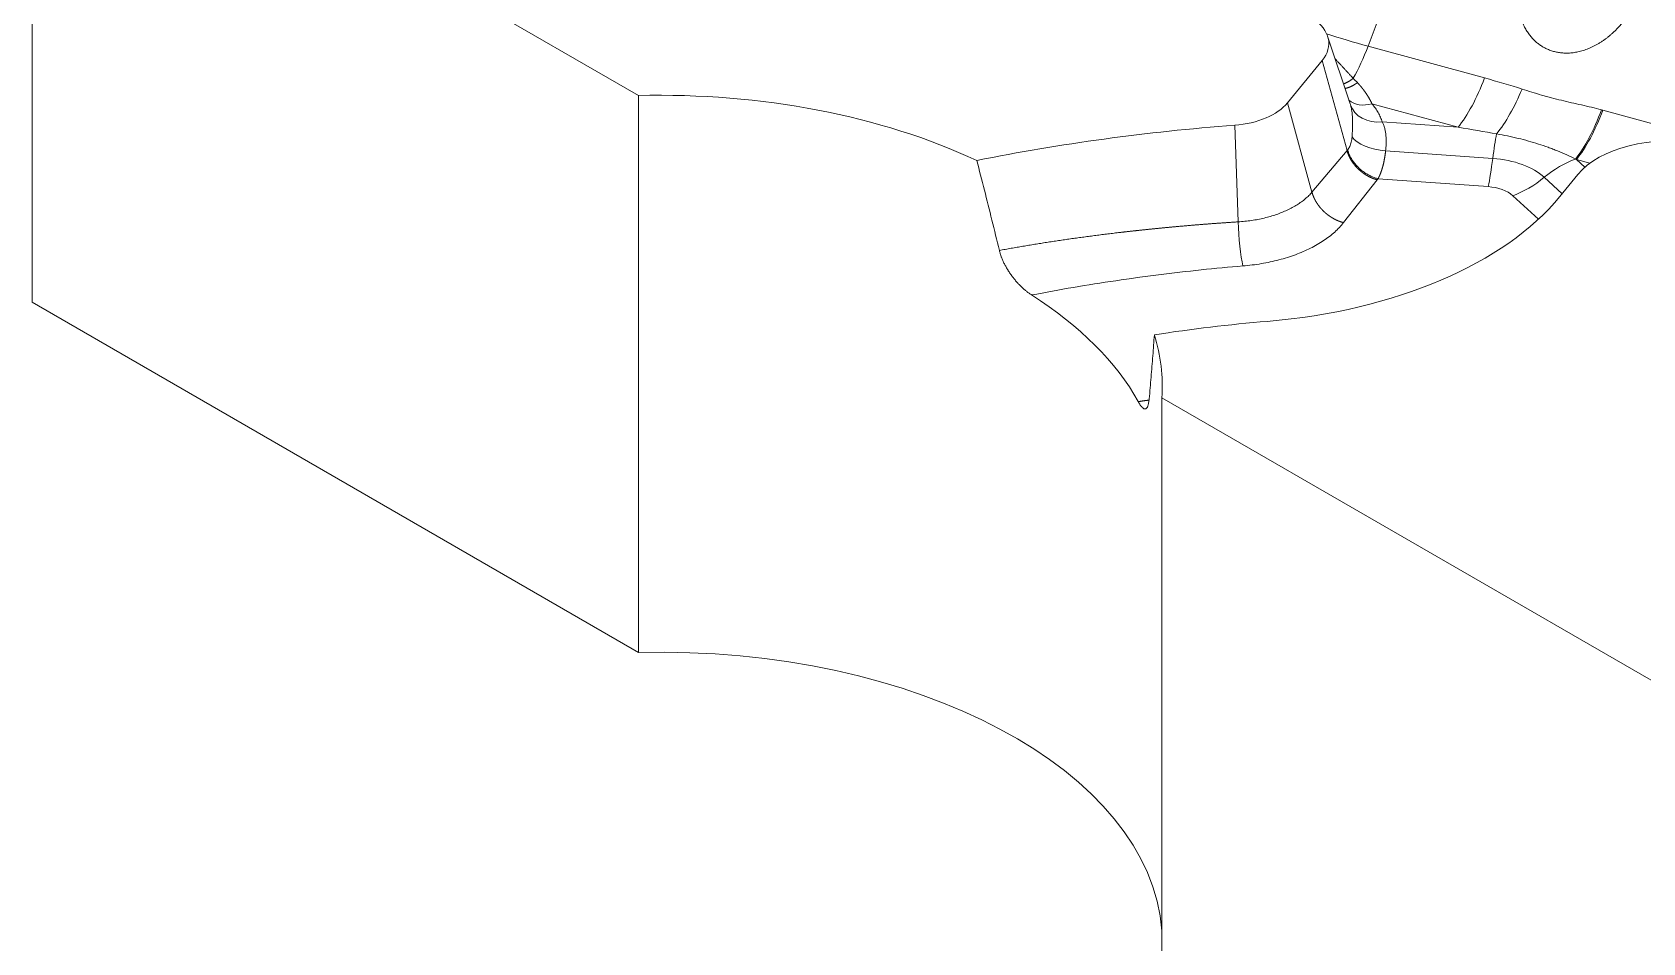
# Model space of a CAD drawing. Header units: millimetres. Extents: x 588 to 2025, y -315 to 707.
# Drawn here: x 1627 to 1816, y 420.4 to 527.2 of the extents above; entities that cross this region are included whole.
import ezdxf

# ---------------------------------------------------------------- set-up
doc = ezdxf.new("R2010")
doc.units = ezdxf.units.MM
doc.layers.add('core', color=7, linetype='Continuous', lineweight=20)

msp = doc.modelspace()

# ---------------------------------------------------------------- linework, layer by layer
at = {"layer": 'core', "lineweight": 13}
for p, q in [((1627.027, 560.802), (1627.027, 495.483)), ((1783.745, 525.518), (1788.83, 539.131)), ((1783.745, 525.518), (1797.407, 521.795)), ((1778.373, 523.852), (1781.279, 513.269)), ((1774.295, 518.864), (1777.168, 508.4)), ((1784.208, 518.759), (1794.307, 516.007)), ((1811.288, 518.012), (1839.195, 510.406)), ((1768.1, 516.256), (1768.506, 504.92)), ((1785.411, 516.647), (1794.307, 516.007)), ((1781.279, 513.269), (1777.168, 508.4)), ((1785.811, 513.266), (1798.376, 512.361)), ((1808.189, 512.223), (1809.174, 511.318)), ((1808.189, 512.223), (1809.768, 511.793)), ((1784.824, 509.847), (1780.872, 504.824)), ((1784.925, 509.977), (1797.837, 509.047)), ((1804.419, 510.14), (1806.508, 508.221)), ((1800.729, 507.985), (1803.727, 505.23))]:
    msp.add_line(p, q, dxfattribs=at)
at = {"layer": 'core', "lineweight": 18}
for p, q in [((1664.605, 539.107), (1698.154, 519.737)), ((1781.651, 518.748), (1778.994, 526.699)), ((1778.373, 523.852), (1774.295, 518.864)), ((1698.154, 454.417), (1698.154, 519.737)), ((1806.226, 507.876), (1808.338, 510.459)), ((1627.027, 495.483), (1698.154, 454.417)), ((1759.547, 418.972), (1759.547, 484.292)), ((1759.547, 484.292), (1844.816, 435.062))]:
    msp.add_line(p, q, dxfattribs=at)
for centre, major_axis, start_param, end_param in [((1771.139, 525.824), (-8, 0), 2.700548, 3.8397244), ((1700.566, 485.685), (-59.03, 0), 4.0289904, 4.7532635), ((1767.06, 520.836), (-8, 0), 1.7010638, 2.700548), ((1787.816, 429.366), (-151.784, 0), 4.8426564, 5.0479115), ((1819.19, 507.502), (-12, 0), 4.4109706, 5.8421406), ((1765.532, 518.966), (-45, 0), 1.7134132, 2.700548), ((1700.566, 473.437), (-59.03, 0), 3.4514575, 3.8785084), ((1787.816, 429.366), (-111.784, 0), 4.8550059, 4.9761053), ((1700.566, 485.685), (-59.03, 0), 3.1007181, 3.3182311), ((1700.566, 420.365), (59.03, 0), 0.0408748, 1.6116709)]:
    msp.add_ellipse(centre, major_axis=major_axis, ratio=0.5773503, start_param=start_param, end_param=end_param, dxfattribs=at)
at = {"layer": 'core', "lineweight": 13}
for centre, major_axis, ratio, start_param, end_param in [((1813.011, 561.312), (-68.557, 0), 0.5773503, 1.0497214, 1.1297516), ((1780.645, 529.528), (3.155, 11.578), 0.3485497, 4.0745882, 4.45509), ((1794.307, 525.805), (3.155, 11.578), 0.3485497, 3.8052196, 4.45509), ((1705.251, 510.467), (-112.101, 0.613), 0.1850985, 3.6753376, 3.7483445), ((1798.717, 524.506), (3.649, 11.432), 0.3581323, 3.8893777, 4.4702604), ((1784.181, 521.941), (2.919, 2.521), 0.7437336, 3.2619798, 4.1493524), ((1785.402, 519.873), (3.723, 1.213), 0.8102727, 3.1474557, 4.4565795), ((1808.029, 522.064), (3.109, 11.59), 0.3476265, 3.8074671, 4.4537044), ((1808.189, 522.021), (3.155, 11.578), 0.3485497, 3.8052196, 4.45509), ((1839.897, 473.764), (-44.176, 42.532), 0.3581339, 5.7033004, 5.707616), ((1702.151, 514.477), (-112.952, 4.869), 0.0836694, 3.6887399, 3.7617469), ((1785.604, 515.273), (3.963, -0.424), 0.4978808, 3.5360998, 4.8177973), ((1798.916, 507.51), (0.718, 9.974), 0.1010384, 0.6921286, 1.0701484), ((1797.837, 517.212), (0.718, 9.974), 0.1010384, 3.7607143, 4.2117411), ((1797.342, 507.572), (8.359, 0), 0.5773503, 0.5610865, 1.4467321), ((1808.11, 504.131), (6.765, 7.364), 0.6913093, 0.9300054, 1.3767162), ((1836.789, 477.785), (-38.581, 36.366), 0.1881796, 5.7061482, 5.7104645), ((1797.342, 506.756), (4, 0), 0.5773503, 0.5610865, 1.4467321), ((1800.729, 516.15), (6.765, 7.364), 0.6913093, 4.067282, 4.5183088), ((1769.136, 503.398), (0.311, -4.456), 0.1247937, 4.355269, 5.6644538)]:
    msp.add_ellipse(centre, major_axis=major_axis, ratio=ratio, start_param=start_param, end_param=end_param, dxfattribs=at)
for points, knots in [([(1801.286, 532.25), (1801.284, 532.233), (1801.282, 532.201), (1801.279, 532.152), (1801.276, 532.103), (1801.274, 532.054), (1801.272, 532.005), (1801.27, 531.956), (1801.268, 531.907), (1801.266, 531.859), (1801.265, 531.81), (1801.263, 531.762), (1801.263, 531.714), (1801.262, 531.665), (1801.261, 531.617), (1801.261, 531.569), (1801.261, 531.521), (1801.261, 531.473), (1801.262, 531.425), (1801.263, 531.378), (1801.263, 531.33), (1801.265, 531.283), (1801.266, 531.235), (1801.268, 531.188), (1801.269, 531.14), (1801.271, 531.093), (1801.274, 531.046), (1801.276, 530.999), (1801.279, 530.952), (1801.282, 530.906), (1801.285, 530.859), (1801.288, 530.813), (1801.292, 530.766), (1801.296, 530.72), (1801.3, 530.674), (1801.304, 530.627), (1801.309, 530.581), (1801.314, 530.535), (1801.319, 530.49), (1801.324, 530.444), (1801.329, 530.398), (1801.335, 530.353), (1801.341, 530.308), (1801.347, 530.262), (1801.353, 530.217), (1801.359, 530.172), (1801.366, 530.127), (1801.373, 530.083), (1801.38, 530.038), (1801.387, 529.993), (1801.395, 529.949), (1801.403, 529.905), (1801.411, 529.861), (1801.419, 529.817), (1801.427, 529.773), (1801.436, 529.729), (1801.445, 529.685), (1801.454, 529.642), (1801.463, 529.598), (1801.514, 529.368), (1801.621, 528.963), (1801.815, 528.405), (1802.042, 527.889), (1802.302, 527.409), (1802.593, 526.966), (1802.912, 526.562), (1803.249, 526.204), (1803.607, 525.886), (1803.985, 525.606), (1804.384, 525.362), (1804.803, 525.154), (1805.249, 524.982), (1805.717, 524.849), (1806.122, 524.774), (1806.452, 524.734), (1806.711, 524.715), (1806.977, 524.707), (1807.339, 524.713), (1807.807, 524.752), (1808.386, 524.852), (1808.986, 525.01), (1809.595, 525.226), (1810.212, 525.504), (1810.724, 525.785), (1811.137, 526.044), (1811.445, 526.255), (1811.745, 526.477), (1812.039, 526.712), (1812.33, 526.961), (1812.621, 527.229), (1812.912, 527.517), (1813.128, 527.746), (1813.272, 527.906), (1813.345, 527.99), (1813.418, 528.074), (1813.49, 528.159), (1813.56, 528.243), (1813.63, 528.329), (1813.698, 528.414), (1813.765, 528.5), (1813.832, 528.586), (1813.897, 528.672), (1813.962, 528.759), (1814.025, 528.846), (1814.087, 528.933), (1814.149, 529.02), (1814.209, 529.107), (1814.249, 529.166), (1814.269, 529.195)], [0, 0, 0, 0, 0.0025397, 0.005076, 0.0076089, 0.0101385, 0.0126647, 0.0151874, 0.0177068, 0.0202227, 0.0227352, 0.0252442, 0.0277497, 0.0302517, 0.0327503, 0.0352454, 0.037737, 0.040225, 0.0427096, 0.0451906, 0.0476681, 0.0501421, 0.0526126, 0.0550795, 0.0575429, 0.0600027, 0.0624591, 0.0649118, 0.0673611, 0.0698068, 0.072249, 0.0746877, 0.0771229, 0.0795545, 0.0819826, 0.0844072, 0.0868283, 0.089246, 0.0916601, 0.0940707, 0.0964779, 0.0988816, 0.1012819, 0.1036787, 0.106072, 0.108462, 0.1108484, 0.1132314, 0.115611, 0.117987, 0.1203596, 0.1227286, 0.1250942, 0.1274562, 0.1298146, 0.1321696, 0.134521, 0.1368689, 0.1392133, 0.1415541, 0.1743228, 0.205757, 0.2358663, 0.2646163, 0.2934975, 0.3211431, 0.3475041, 0.3725881, 0.3980942, 0.4227078, 0.4470036, 0.4721239, 0.4979439, 0.5227027, 0.5357457, 0.5490163, 0.5625105, 0.5762207, 0.6039723, 0.6332085, 0.6639378, 0.6960756, 0.7284106, 0.763299, 0.7815362, 0.7997297, 0.8178918, 0.8360309, 0.8546474, 0.8739443, 0.8939153, 0.9145595, 0.9200289, 0.925481, 0.9309159, 0.9363336, 0.9417341, 0.9471174, 0.9524836, 0.9578325, 0.9631643, 0.9684788, 0.973776, 0.9790558, 0.9843182, 0.9895631, 0.9947904, 1, 1, 1, 1]), ([(1779.883, 524.04), (1779.888, 524.034), (1779.937, 523.981), (1780.028, 523.883), (1780.155, 523.745), (1780.282, 523.608), (1780.408, 523.471), (1780.534, 523.335), (1780.66, 523.2), (1780.784, 523.065), (1780.909, 522.93), (1781.033, 522.797), (1781.157, 522.664), (1781.28, 522.531), (1781.402, 522.399), (1781.524, 522.268), (1781.646, 522.138), (1781.767, 522.008), (1781.888, 521.879), (1781.968, 521.794), (1782.008, 521.751)], [0, 0, 0, 0, 0.0079993, 0.0671213, 0.1261447, 0.1850702, 0.2438981, 0.3026291, 0.3612635, 0.4198019, 0.4782446, 0.5365921, 0.594845, 0.6530036, 0.7110684, 0.7690398, 0.8269182, 0.8847041, 0.9423979, 1, 1, 1, 1]), ([(1782.493, 521.246), (1782.502, 521.236), (1782.522, 521.215), (1782.55, 521.185), (1782.579, 521.155), (1782.607, 521.124), (1782.635, 521.094), (1782.663, 521.063), (1782.691, 521.033), (1782.719, 521.002), (1782.746, 520.971), (1782.774, 520.94), (1782.801, 520.909), (1782.828, 520.878), (1782.854, 520.847), (1782.881, 520.816), (1782.907, 520.785), (1782.933, 520.754), (1782.96, 520.723), (1782.985, 520.691), (1783.011, 520.66), (1783.037, 520.629), (1783.062, 520.597), (1783.087, 520.565), (1783.112, 520.534), (1783.137, 520.502), (1783.161, 520.471), (1783.186, 520.439), (1783.21, 520.407), (1783.234, 520.375), (1783.258, 520.343), (1783.282, 520.311), (1783.305, 520.28), (1783.329, 520.248), (1783.352, 520.216), (1783.375, 520.184), (1783.398, 520.151), (1783.42, 520.119), (1783.443, 520.087), (1783.465, 520.055), (1783.487, 520.023), (1783.516, 519.981), (1783.551, 519.928), (1783.593, 519.866), (1783.633, 519.803), (1783.673, 519.741), (1783.712, 519.679), (1783.75, 519.616), (1783.788, 519.554), (1783.825, 519.492), (1783.861, 519.43), (1783.896, 519.368), (1783.93, 519.307), (1783.964, 519.245), (1783.997, 519.184), (1784.03, 519.122), (1784.061, 519.061), (1784.092, 519), (1784.122, 518.94), (1784.152, 518.879), (1784.18, 518.819), (1784.199, 518.779), (1784.208, 518.759)], [0, 0, 0, 0, 0.0123488, 0.0247039, 0.0370656, 0.049434, 0.0618094, 0.074192, 0.086582, 0.0989796, 0.1113851, 0.1237987, 0.1362205, 0.1486509, 0.16109, 0.1735381, 0.1859953, 0.1984619, 0.2109382, 0.2234242, 0.2359203, 0.2484266, 0.2609434, 0.2734709, 0.2860092, 0.2985587, 0.3111195, 0.3236918, 0.3362758, 0.3488718, 0.36148, 0.3741005, 0.3867336, 0.3993795, 0.4120384, 0.4247105, 0.437396, 0.4500951, 0.462808, 0.475535, 0.4882762, 0.5010318, 0.5257927, 0.5505646, 0.5753489, 0.6001471, 0.6249607, 0.6497911, 0.6746398, 0.6995083, 0.7243981, 0.7493105, 0.774247, 0.7992092, 0.8241984, 0.849216, 0.8742636, 0.8993425, 0.9244542, 0.9496001, 0.9747815, 1, 1, 1, 1]), ([(1801.817, 520.496), (1802.198, 520.374), (1802.578, 520.253), (1803.342, 520.016), (1803.725, 519.899), (1804.302, 519.732), (1804.687, 519.622), (1805.074, 519.517), (1805.655, 519.364), (1806.044, 519.266), (1806.826, 519.077), (1807.218, 518.986), (1808.002, 518.806), (1808.395, 518.718), (1809.18, 518.538), (1809.572, 518.447), (1810.353, 518.257), (1810.742, 518.159), (1811.129, 518.055)], [0, 0, 0, 0, 0.125, 0.125, 0.25, 0.25, 0.3125, 0.375, 0.375, 0.5, 0.5, 0.625, 0.625, 0.75, 0.75, 0.875, 0.875, 1, 1, 1, 1]), ([(1798.825, 515.235), (1799.257, 515.161), (1799.682, 515.079), (1800.522, 514.905), (1800.937, 514.812), (1801.755, 514.614), (1802.561, 514.403), (1803.345, 514.169), (1804.117, 513.923), (1804.498, 513.795), (1805.06, 513.592), (1805.246, 513.523), (1805.524, 513.417), (1805.616, 513.381), (1805.799, 513.309), (1805.89, 513.272), (1806.344, 513.089), (1806.7, 512.936), (1807.397, 512.618), (1807.738, 512.454), (1808.073, 512.282)], [0, 0, 0, 0, 0.125, 0.125, 0.25, 0.25, 0.375, 0.5, 0.5, 0.625, 0.625, 0.6875, 0.6875, 0.71875, 0.71875, 0.75, 0.75, 0.875, 0.875, 1, 1, 1, 1]), ([(1785.811, 513.266), (1785.808, 513.238), (1785.801, 513.182), (1785.791, 513.098), (1785.78, 513.015), (1785.77, 512.933), (1785.758, 512.852), (1785.747, 512.771), (1785.735, 512.691), (1785.722, 512.611), (1785.71, 512.533), (1785.697, 512.455), (1785.683, 512.377), (1785.67, 512.301), (1785.655, 512.225), (1785.641, 512.149), (1785.626, 512.075), (1785.611, 512.001), (1785.596, 511.928), (1785.58, 511.856), (1785.564, 511.784), (1785.547, 511.713), (1785.53, 511.643), (1785.513, 511.573), (1785.495, 511.505), (1785.48, 511.447), (1785.468, 511.401), (1785.458, 511.365), (1785.448, 511.329), (1785.438, 511.294), (1785.428, 511.258), (1785.418, 511.223), (1785.407, 511.188), (1785.397, 511.154), (1785.386, 511.119), (1785.376, 511.085), (1785.365, 511.051), (1785.354, 511.017), (1785.343, 510.983), (1785.332, 510.949), (1785.321, 510.916), (1785.31, 510.883), (1785.298, 510.849), (1785.287, 510.817), (1785.275, 510.784), (1785.264, 510.752), (1785.252, 510.719), (1785.24, 510.687), (1785.228, 510.655), (1785.216, 510.624), (1785.204, 510.592), (1785.192, 510.561), (1785.179, 510.53), (1785.167, 510.499), (1785.154, 510.468), (1785.142, 510.438), (1785.129, 510.407), (1785.116, 510.377), (1785.103, 510.347), (1785.09, 510.318), (1785.077, 510.288), (1785.064, 510.259), (1785.05, 510.23), (1785.037, 510.201), (1785.023, 510.172), (1785.009, 510.144), (1784.996, 510.115), (1784.982, 510.087), (1784.968, 510.059), (1784.954, 510.032), (1784.94, 510.004), (1784.93, 509.986), (1784.925, 509.977)], [0, 0, 0, 0, 0.0213531, 0.0426614, 0.0639252, 0.0851448, 0.1063203, 0.1274522, 0.1485406, 0.1695859, 0.1905882, 0.211548, 0.2324654, 0.2533407, 0.2741743, 0.2949664, 0.3157173, 0.3364273, 0.3570966, 0.3777257, 0.3983146, 0.4188639, 0.4393736, 0.4598443, 0.4802761, 0.5006693, 0.5115443, 0.5224178, 0.5332897, 0.5441602, 0.5550293, 0.5658969, 0.5767632, 0.5876283, 0.5984921, 0.6093547, 0.6202161, 0.6310764, 0.6419357, 0.6527939, 0.6636512, 0.6745076, 0.6853631, 0.6962177, 0.7070716, 0.7179248, 0.7287772, 0.739629, 0.7504802, 0.7613309, 0.772181, 0.7830307, 0.79388, 0.804729, 0.8155776, 0.8264259, 0.837274, 0.8481219, 0.8589697, 0.8698174, 0.8806651, 0.8915127, 0.9023605, 0.9132083, 0.9240563, 0.9349044, 0.9457528, 0.9566015, 0.9674505, 0.9782999, 0.9891497, 1, 1, 1, 1]), ([(1777.168, 508.4), (1777.17, 508.391), (1777.175, 508.373), (1777.183, 508.346), (1777.19, 508.319), (1777.198, 508.292), (1777.206, 508.265), (1777.215, 508.238), (1777.223, 508.211), (1777.232, 508.184), (1777.241, 508.157), (1777.25, 508.13), (1777.259, 508.103), (1777.268, 508.076), (1777.278, 508.05), (1777.288, 508.023), (1777.298, 507.996), (1777.308, 507.969), (1777.319, 507.942), (1777.329, 507.915), (1777.34, 507.889), (1777.351, 507.862), (1777.363, 507.835), (1777.374, 507.808), (1777.386, 507.782), (1777.398, 507.755), (1777.41, 507.729), (1777.422, 507.702), (1777.434, 507.675), (1777.447, 507.649), (1777.46, 507.622), (1777.473, 507.596), (1777.486, 507.57), (1777.499, 507.543), (1777.513, 507.517), (1777.526, 507.491), (1777.54, 507.465), (1777.554, 507.438), (1777.569, 507.412), (1777.583, 507.386), (1777.598, 507.36), (1777.612, 507.334), (1777.627, 507.308), (1777.643, 507.282), (1777.658, 507.257), (1777.674, 507.231), (1777.689, 507.205), (1777.705, 507.18), (1777.721, 507.154), (1777.737, 507.128), (1777.754, 507.103), (1777.77, 507.078), (1777.787, 507.052), (1777.804, 507.027), (1777.821, 507.002), (1777.838, 506.977), (1777.856, 506.952), (1777.873, 506.927), (1777.891, 506.902), (1777.909, 506.877), (1777.927, 506.853), (1777.945, 506.828), (1777.964, 506.804), (1777.982, 506.779), (1778.001, 506.755), (1778.02, 506.73), (1778.039, 506.706), (1778.058, 506.682), (1778.078, 506.658), (1778.097, 506.634), (1778.117, 506.61), (1778.137, 506.587), (1778.157, 506.563), (1778.177, 506.539), (1778.197, 506.516), (1778.217, 506.493), (1778.238, 506.469), (1778.259, 506.446), (1778.279, 506.423), (1778.3, 506.4), (1778.322, 506.377), (1778.343, 506.355), (1778.364, 506.332), (1778.386, 506.309), (1778.408, 506.287), (1778.429, 506.265), (1778.451, 506.243), (1778.473, 506.221), (1778.496, 506.199), (1778.518, 506.177), (1778.541, 506.155), (1778.563, 506.133), (1778.586, 506.112), (1778.609, 506.091), (1778.632, 506.069), (1778.655, 506.048), (1778.678, 506.027), (1778.702, 506.006), (1778.725, 505.986), (1778.749, 505.965), (1778.772, 505.945), (1778.796, 505.924), (1778.82, 505.904), (1778.844, 505.884), (1778.869, 505.864), (1778.893, 505.844), (1778.917, 505.824), (1778.942, 505.805), (1778.966, 505.786), (1778.991, 505.766), (1779.016, 505.747), (1779.041, 505.728), (1779.066, 505.709), (1779.091, 505.691), (1779.116, 505.672), (1779.142, 505.654), (1779.167, 505.635), (1779.193, 505.617), (1779.218, 505.599), (1779.244, 505.581), (1779.27, 505.564), (1779.296, 505.546), (1779.322, 505.529), (1779.348, 505.512), (1779.374, 505.495), (1779.4, 505.478), (1779.426, 505.461), (1779.453, 505.444), (1779.479, 505.428), (1779.506, 505.412), (1779.533, 505.395), (1779.559, 505.38), (1779.586, 505.364), (1779.613, 505.348), (1779.64, 505.333), (1779.667, 505.317), (1779.694, 505.302), (1779.721, 505.287), (1779.748, 505.272), (1779.775, 505.258), (1779.803, 505.243), (1779.83, 505.229), (1779.858, 505.215), (1779.885, 505.201), (1779.913, 505.187), (1779.94, 505.173), (1779.968, 505.16), (1779.996, 505.147), (1780.023, 505.134), (1780.051, 505.121), (1780.079, 505.108), (1780.107, 505.095), (1780.135, 505.083), (1780.163, 505.071), (1780.191, 505.059), (1780.219, 505.047), (1780.247, 505.035), (1780.275, 505.023), (1780.303, 505.012), (1780.332, 505.001), (1780.36, 504.99), (1780.388, 504.979), (1780.416, 504.969), (1780.445, 504.958), (1780.473, 504.948), (1780.501, 504.938), (1780.53, 504.928), (1780.558, 504.918), (1780.587, 504.909), (1780.615, 504.9), (1780.644, 504.89), (1780.672, 504.881), (1780.701, 504.873), (1780.729, 504.864), (1780.758, 504.856), (1780.786, 504.848), (1780.815, 504.84), (1780.843, 504.832), (1780.862, 504.827), (1780.872, 504.824)], [0, 0, 0, 0, 0.0056498, 0.0112995, 0.0169493, 0.022599, 0.0282487, 0.0338985, 0.0395482, 0.045198, 0.0508477, 0.0564975, 0.0621472, 0.0677969, 0.0734467, 0.0790964, 0.0847462, 0.0903959, 0.0960456, 0.1016954, 0.1073451, 0.1129948, 0.1186446, 0.1242943, 0.129944, 0.1355937, 0.1412435, 0.1468932, 0.1525429, 0.1581926, 0.1638424, 0.1694921, 0.1751418, 0.1807915, 0.1864413, 0.192091, 0.1977407, 0.2033904, 0.2090401, 0.2146899, 0.2203396, 0.2259893, 0.231639, 0.2372887, 0.2429384, 0.2485881, 0.2542379, 0.2598876, 0.2655373, 0.271187, 0.2768367, 0.2824864, 0.2881361, 0.2937858, 0.2994355, 0.3050853, 0.310735, 0.3163847, 0.3220344, 0.3276841, 0.3333338, 0.3389835, 0.3446332, 0.3502829, 0.3559326, 0.3615823, 0.367232, 0.3728817, 0.3785314, 0.3841811, 0.3898308, 0.3954805, 0.4011302, 0.4067799, 0.4124296, 0.4180793, 0.423729, 0.4293787, 0.4350284, 0.4406781, 0.4463278, 0.4519775, 0.4576272, 0.4632769, 0.4689266, 0.4745763, 0.480226, 0.4858757, 0.4915254, 0.4971752, 0.5028249, 0.5084746, 0.5141243, 0.519774, 0.5254237, 0.5310734, 0.5367231, 0.5423728, 0.5480225, 0.5536722, 0.5593219, 0.5649716, 0.5706213, 0.576271, 0.5819207, 0.5875704, 0.5932201, 0.5988698, 0.6045195, 0.6101692, 0.6158189, 0.6214686, 0.6271183, 0.632768, 0.6384177, 0.6440674, 0.6497171, 0.6553668, 0.6610165, 0.6666662, 0.6723159, 0.6779656, 0.6836153, 0.689265, 0.6949147, 0.7005645, 0.7062142, 0.7118639, 0.7175136, 0.7231633, 0.728813, 0.7344627, 0.7401124, 0.7457621, 0.7514119, 0.7570616, 0.7627113, 0.768361, 0.7740107, 0.7796604, 0.7853101, 0.7909599, 0.7966096, 0.8022593, 0.807909, 0.8135587, 0.8192085, 0.8248582, 0.8305079, 0.8361576, 0.8418074, 0.8474571, 0.8531068, 0.8587565, 0.8644063, 0.870056, 0.8757057, 0.8813554, 0.8870052, 0.8926549, 0.8983046, 0.9039544, 0.9096041, 0.9152538, 0.9209036, 0.9265533, 0.9322031, 0.9378528, 0.9435025, 0.9491523, 0.954802, 0.9604518, 0.9661015, 0.9717513, 0.977401, 0.9830507, 0.9887005, 0.9943502, 1, 1, 1, 1]), ([(1768.506, 504.92), (1768.441, 504.915), (1768.31, 504.907), (1768.114, 504.894), (1767.919, 504.881), (1767.724, 504.868), (1767.53, 504.855), (1767.337, 504.842), (1767.145, 504.828), (1766.954, 504.815), (1766.763, 504.802), (1766.573, 504.788), (1766.384, 504.775), (1766.195, 504.761), (1766.008, 504.747), (1765.821, 504.734), (1765.634, 504.72), (1765.449, 504.706), (1765.264, 504.692), (1765.08, 504.678), (1764.897, 504.664), (1764.715, 504.65), (1764.533, 504.635), (1764.352, 504.621), (1764.172, 504.607), (1763.993, 504.592), (1763.814, 504.578), (1763.636, 504.563), (1763.459, 504.549), (1763.283, 504.534), (1763.107, 504.52), (1762.932, 504.505), (1762.758, 504.49), (1762.585, 504.475), (1762.412, 504.46), (1762.241, 504.446), (1762.07, 504.431), (1761.899, 504.416), (1761.73, 504.401), (1761.561, 504.385), (1761.393, 504.37), (1761.226, 504.355), (1761.059, 504.34), (1760.893, 504.325), (1760.728, 504.31), (1760.564, 504.294), (1760.4, 504.279), (1760.238, 504.264), (1760.076, 504.248), (1759.914, 504.233), (1759.754, 504.217), (1759.594, 504.202), (1759.435, 504.186), (1759.277, 504.171), (1759.119, 504.155), (1758.962, 504.14), (1758.806, 504.124), (1758.651, 504.109), (1758.497, 504.093), (1758.343, 504.077), (1758.19, 504.062), (1758.038, 504.046), (1757.886, 504.03), (1757.735, 504.015), (1757.585, 503.999), (1757.436, 503.983), (1757.288, 503.968), (1757.14, 503.952), (1756.993, 503.936), (1756.846, 503.92), (1756.701, 503.905), (1756.556, 503.889), (1756.412, 503.873), (1756.269, 503.857), (1756.126, 503.841), (1755.984, 503.826), (1755.843, 503.81), (1755.703, 503.794), (1755.563, 503.778), (1755.425, 503.763), (1755.287, 503.747), (1755.149, 503.731), (1755.013, 503.715), (1754.877, 503.7), (1754.742, 503.684), (1754.607, 503.668), (1754.4, 503.644), (1754.12, 503.611), (1753.766, 503.568), (1753.413, 503.525), (1753.059, 503.482), (1752.706, 503.438), (1752.353, 503.394), (1752.001, 503.349), (1751.648, 503.303), (1751.296, 503.257), (1750.944, 503.211), (1750.592, 503.164), (1750.241, 503.116), (1749.889, 503.068), (1749.538, 503.02), (1749.187, 502.971), (1748.836, 502.921), (1748.486, 502.871), (1748.135, 502.82), (1747.785, 502.769), (1747.435, 502.717), (1747.086, 502.665), (1746.736, 502.612), (1746.387, 502.559), (1746.038, 502.505), (1745.689, 502.451), (1745.341, 502.396), (1744.993, 502.34), (1744.645, 502.284), (1744.297, 502.227), (1743.949, 502.17), (1743.602, 502.112), (1743.255, 502.054), (1742.908, 501.995), (1742.562, 501.936), (1742.216, 501.876), (1741.87, 501.816), (1741.524, 501.755), (1741.179, 501.694), (1740.833, 501.632), (1740.604, 501.59), (1740.489, 501.569)], [0, 0, 0, 0, 0.0068944, 0.0137635, 0.0206073, 0.0274256, 0.0342186, 0.0409863, 0.0477286, 0.0544455, 0.061137, 0.0678032, 0.074444, 0.0810594, 0.0876494, 0.0942141, 0.1007534, 0.1072673, 0.1137558, 0.1202189, 0.1266567, 0.133069, 0.139456, 0.1458175, 0.1521537, 0.1584645, 0.1647499, 0.1710098, 0.1772444, 0.1834536, 0.1896373, 0.1957957, 0.2019286, 0.2080362, 0.2141183, 0.220175, 0.2262064, 0.2322123, 0.2381928, 0.2441479, 0.2500775, 0.2559818, 0.2618606, 0.2677141, 0.2735421, 0.2793447, 0.2851219, 0.2908737, 0.2966001, 0.302301, 0.3079765, 0.3136266, 0.3192513, 0.3248506, 0.3304245, 0.3359729, 0.3414959, 0.3469935, 0.3524657, 0.3579125, 0.3633338, 0.3687297, 0.3741002, 0.3794453, 0.3847649, 0.3900591, 0.3953279, 0.4005713, 0.4057892, 0.4109817, 0.4161488, 0.4212904, 0.4264066, 0.4314974, 0.4365628, 0.4416027, 0.4466172, 0.4516062, 0.4565698, 0.461508, 0.4664207, 0.471308, 0.4761698, 0.4810062, 0.4858172, 0.4906027, 0.4953628, 0.507971, 0.5205797, 0.5331888, 0.5457983, 0.5584082, 0.5710186, 0.5836293, 0.5962404, 0.6088519, 0.6214639, 0.6340762, 0.646689, 0.6593021, 0.6719157, 0.6845296, 0.6971439, 0.7097587, 0.7223738, 0.7349892, 0.7476051, 0.7602214, 0.772838, 0.785455, 0.7980724, 0.8106902, 0.8233084, 0.8359269, 0.8485459, 0.8611652, 0.8737848, 0.8864048, 0.8990252, 0.9116459, 0.924267, 0.9368884, 0.9495101, 0.9621321, 0.9747544, 0.9873771, 1, 1, 1, 1]), ([(1769.067, 499.745), (1767.447, 499.611), (1764.179, 499.306), (1759.179, 498.729), (1754.139, 498.035), (1749.179, 497.243), (1745.906, 496.651), (1744.28, 496.34)], [0, 0, 0, 0, 0.2000001, 0.4000002, 0.6000003, 0.8000004, 1, 1, 1, 1])]:
    msp.add_open_spline(points, degree=3, knots=knots, dxfattribs=at)
at = {"layer": 'core', "lineweight": 18}
for points, weights in [([(1780.865, 521.097), (1781.246, 521.233), (1781.633, 521.457), (1782.008, 521.751)], [1.00794041878, 1.0207072026, 1.04886902793, 1.09242589478]), ([(1781.356, 513.363), (1781.793, 511.722), (1783.173, 510.413), (1784.925, 509.977)], [1.11530465184, 0.961565116055, 0.961565116055, 1.11530465184])]:
    msp.add_rational_spline(points, weights, degree=3, dxfattribs=at)
at = {"layer": 'core', "lineweight": 13}
for points, degree in [([(1782.008, 521.751), (1782.17, 521.581), (1782.332, 521.412), (1782.493, 521.246)], 3), ([(1781.357, 513.363), (1781.331, 513.331), (1781.305, 513.3), (1781.279, 513.269)], 3), ([(1784.925, 509.977), (1784.895, 509.937), (1784.824, 509.846)], 2), ([(1780.872, 504.824), (1780.722, 504.634), (1780.398, 504.261), (1779.842, 503.719), (1779.221, 503.202), (1778.535, 502.711), (1777.79, 502.249), (1776.988, 501.819), (1776.133, 501.422), (1775.231, 501.06), (1774.284, 500.737), (1773.299, 500.453), (1772.279, 500.209), (1771.231, 500.009), (1770.158, 499.851), (1769.433, 499.776), (1769.067, 499.745)], 3), ([(1756.785, 483.83), (1757.416, 483.927), (1758.051, 484.019)], 2)]:
    msp.add_open_spline(points, degree=degree, dxfattribs=at)
at = {"layer": 'core', "lineweight": 18}
for points, knots in [([(1781.043, 520.559), (1781.048, 520.56), (1781.071, 520.564), (1781.111, 520.573), (1781.162, 520.584), (1781.213, 520.597), (1781.264, 520.611), (1781.316, 520.626), (1781.367, 520.642), (1781.418, 520.659), (1781.469, 520.678), (1781.52, 520.697), (1781.571, 520.717), (1781.622, 520.738), (1781.672, 520.76), (1781.723, 520.782), (1781.773, 520.806), (1781.823, 520.83), (1781.873, 520.856), (1781.922, 520.882), (1781.972, 520.908), (1782.021, 520.936), (1782.069, 520.964), (1782.118, 520.993), (1782.166, 521.022), (1782.214, 521.053), (1782.261, 521.083), (1782.308, 521.115), (1782.355, 521.147), (1782.401, 521.179), (1782.447, 521.212), (1782.478, 521.234), (1782.493, 521.245)], [0, 0, 0, 0, 0.0126693, 0.0496264, 0.0863756, 0.1229168, 0.1592501, 0.1953755, 0.2312929, 0.2670024, 0.302504, 0.3377976, 0.3728833, 0.407761, 0.4424308, 0.4768926, 0.5111465, 0.5451924, 0.5790304, 0.6126604, 0.6460825, 0.6792966, 0.7123028, 0.745101, 0.7776912, 0.8100735, 0.8422478, 0.8742142, 0.9059726, 0.937523, 0.9688655, 1, 1, 1, 1]), ([(1781.279, 513.269), (1781.282, 513.259), (1781.287, 513.24), (1781.295, 513.212), (1781.303, 513.183), (1781.311, 513.155), (1781.32, 513.127), (1781.329, 513.098), (1781.338, 513.07), (1781.347, 513.042), (1781.356, 513.013), (1781.366, 512.985), (1781.376, 512.957), (1781.386, 512.929), (1781.397, 512.901), (1781.407, 512.873), (1781.418, 512.845), (1781.429, 512.817), (1781.44, 512.789), (1781.452, 512.761), (1781.463, 512.733), (1781.475, 512.706), (1781.487, 512.678), (1781.499, 512.651), (1781.512, 512.623), (1781.524, 512.596), (1781.537, 512.568), (1781.55, 512.541), (1781.563, 512.514), (1781.577, 512.487), (1781.591, 512.46), (1781.604, 512.433), (1781.618, 512.406), (1781.632, 512.379), (1781.647, 512.352), (1781.661, 512.326), (1781.676, 512.299), (1781.691, 512.273), (1781.706, 512.246), (1781.721, 512.22), (1781.737, 512.194), (1781.752, 512.167), (1781.768, 512.141), (1781.784, 512.115), (1781.8, 512.09), (1781.817, 512.064), (1781.833, 512.038), (1781.85, 512.013), (1781.866, 511.987), (1781.883, 511.962), (1781.9, 511.937), (1781.918, 511.911), (1781.935, 511.886), (1781.953, 511.861), (1781.97, 511.837), (1781.988, 511.812), (1782.006, 511.787), (1782.024, 511.763), (1782.043, 511.738), (1782.061, 511.714), (1782.08, 511.69), (1782.099, 511.666), (1782.117, 511.642), (1782.136, 511.618), (1782.156, 511.595), (1782.175, 511.571), (1782.194, 511.548), (1782.214, 511.524), (1782.234, 511.501), (1782.253, 511.478), (1782.273, 511.455), (1782.293, 511.432), (1782.314, 511.41), (1782.334, 511.387), (1782.354, 511.365), (1782.375, 511.342), (1782.395, 511.32), (1782.416, 511.298), (1782.437, 511.276), (1782.458, 511.254), (1782.479, 511.233), (1782.5, 511.211), (1782.522, 511.19), (1782.543, 511.169), (1782.565, 511.148), (1782.586, 511.127), (1782.608, 511.106), (1782.63, 511.085), (1782.652, 511.065), (1782.674, 511.044), (1782.696, 511.024), (1782.718, 511.004), (1782.74, 510.984), (1782.763, 510.964), (1782.785, 510.944), (1782.808, 510.925), (1782.83, 510.906), (1782.853, 510.886), (1782.876, 510.867), (1782.899, 510.848), (1782.922, 510.83), (1782.945, 510.811), (1782.968, 510.792), (1782.991, 510.774), (1783.014, 510.756), (1783.038, 510.738), (1783.061, 510.72), (1783.084, 510.702), (1783.108, 510.685), (1783.131, 510.667), (1783.155, 510.65), (1783.179, 510.633), (1783.202, 510.616), (1783.226, 510.599), (1783.25, 510.582), (1783.274, 510.566), (1783.298, 510.549), (1783.322, 510.533), (1783.346, 510.517), (1783.37, 510.501), (1783.394, 510.486), (1783.418, 510.47), (1783.443, 510.455), (1783.467, 510.439), (1783.491, 510.424), (1783.516, 510.409), (1783.54, 510.395), (1783.564, 510.38), (1783.589, 510.366), (1783.613, 510.351), (1783.638, 510.337), (1783.662, 510.323), (1783.687, 510.309), (1783.712, 510.296), (1783.736, 510.282), (1783.761, 510.269), (1783.786, 510.256), (1783.81, 510.243), (1783.835, 510.23), (1783.86, 510.217), (1783.884, 510.205), (1783.909, 510.192), (1783.934, 510.18), (1783.959, 510.168), (1783.984, 510.156), (1784.008, 510.144), (1784.033, 510.133), (1784.058, 510.121), (1784.083, 510.11), (1784.108, 510.099), (1784.132, 510.088), (1784.157, 510.077), (1784.182, 510.067), (1784.207, 510.056), (1784.232, 510.046), (1784.257, 510.036), (1784.281, 510.026), (1784.306, 510.016), (1784.331, 510.006), (1784.356, 509.997), (1784.381, 509.987), (1784.405, 509.978), (1784.43, 509.969), (1784.455, 509.96), (1784.48, 509.952), (1784.504, 509.943), (1784.529, 509.935), (1784.554, 509.927), (1784.579, 509.918), (1784.603, 509.911), (1784.628, 509.903), (1784.652, 509.895), (1784.677, 509.888), (1784.702, 509.881), (1784.726, 509.873), (1784.751, 509.866), (1784.775, 509.86), (1784.8, 509.853), (1784.816, 509.849), (1784.824, 509.846)], [0, 0, 0, 0, 0.0062483, 0.0124897, 0.0187244, 0.0249522, 0.0311732, 0.0373875, 0.0435949, 0.0497955, 0.0559893, 0.0621763, 0.0683566, 0.07453, 0.0806966, 0.0868564, 0.0930093, 0.0991555, 0.1052949, 0.1114275, 0.1175533, 0.1236722, 0.1297844, 0.1358898, 0.1419883, 0.1480801, 0.154165, 0.1602432, 0.1663145, 0.1723791, 0.1784368, 0.1844878, 0.1905319, 0.1965692, 0.2025997, 0.2086235, 0.2146404, 0.2206505, 0.2266538, 0.2326503, 0.23864, 0.2446229, 0.250599, 0.2565683, 0.2625308, 0.2684865, 0.2744354, 0.2803775, 0.2863128, 0.2922412, 0.2981629, 0.3040778, 0.3099859, 0.3158871, 0.3217816, 0.3276693, 0.3335501, 0.3394242, 0.3452915, 0.3511519, 0.3570056, 0.3628524, 0.3686925, 0.3745257, 0.3803522, 0.3861718, 0.3919847, 0.3977907, 0.40359, 0.4093824, 0.4151681, 0.4209469, 0.426719, 0.4324842, 0.4382426, 0.4439943, 0.4497391, 0.4554771, 0.4612084, 0.4669328, 0.4726504, 0.4783613, 0.4840653, 0.4897625, 0.495453, 0.5011366, 0.5068134, 0.5124835, 0.5181467, 0.5238031, 0.5294528, 0.5350956, 0.5407316, 0.5463609, 0.5519833, 0.5575989, 0.5632078, 0.5688098, 0.574405, 0.5799935, 0.5855751, 0.5911499, 0.596718, 0.6022792, 0.6078336, 0.6133813, 0.6189221, 0.6244562, 0.6299834, 0.6355038, 0.6410175, 0.6465243, 0.6520244, 0.6575176, 0.6630041, 0.6684837, 0.6739566, 0.6794227, 0.6848819, 0.6903344, 0.69578, 0.7012189, 0.706651, 0.7120762, 0.7174947, 0.7229064, 0.7283113, 0.7337093, 0.7391006, 0.7444851, 0.7498628, 0.7552337, 0.7605978, 0.7659551, 0.7713056, 0.7766493, 0.7819862, 0.7873163, 0.7926396, 0.7979561, 0.8032659, 0.8085688, 0.8138649, 0.8191543, 0.8244368, 0.8297125, 0.8349815, 0.8402436, 0.845499, 0.8507475, 0.8559893, 0.8612243, 0.8664524, 0.8716738, 0.8768884, 0.8820962, 0.8872972, 0.8924914, 0.8976788, 0.9028594, 0.9080332, 0.9132002, 0.9183604, 0.9235139, 0.9286605, 0.9338003, 0.9389334, 0.9440596, 0.9491791, 0.9542917, 0.9593976, 0.9644967, 0.969589, 0.9746745, 0.9797532, 0.9848251, 0.9898902, 0.9949485, 1, 1, 1, 1]), ([(1744.28, 496.34), (1744.181, 496.403), (1744.083, 496.469), (1743.887, 496.61), (1743.691, 496.757), (1743.399, 497), (1743.206, 497.176), (1743.013, 497.359), (1742.917, 497.455), (1742.774, 497.603), (1742.726, 497.654), (1742.632, 497.756), (1742.585, 497.808), (1742.445, 497.964), (1742.263, 498.178), (1742.088, 498.402), (1741.916, 498.63), (1741.832, 498.747), (1741.708, 498.926), (1741.648, 499.017), (1741.588, 499.109), (1741.548, 499.171), (1741.529, 499.202), (1741.431, 499.357), (1741.282, 499.608), (1741.146, 499.862), (1741.017, 500.119), (1740.956, 500.248), (1740.84, 500.509), (1740.786, 500.64), (1740.724, 500.806), (1740.711, 500.84), (1740.687, 500.906), (1740.675, 500.94), (1740.641, 501.04), (1740.619, 501.106), (1740.557, 501.305), (1740.52, 501.438), (1740.489, 501.569)], [0, 0, 0, 0, 0.0625, 0.0625, 0.125, 0.1875, 0.25, 0.25, 0.3125, 0.3125, 0.34375, 0.34375, 0.375, 0.375, 0.4375, 0.5, 0.5, 0.5625, 0.5625, 0.59375, 0.609375, 0.609375, 0.625, 0.625, 0.6875, 0.75, 0.75, 0.8125, 0.8125, 0.875, 0.875, 0.890625, 0.890625, 0.90625, 0.90625, 0.9375, 0.9375, 1, 1, 1, 1]), ([(1758.068, 484.167), (1758.06, 484.079), (1758.042, 483.911), (1758.007, 483.689), (1757.964, 483.495), (1757.931, 483.384), (1757.908, 483.321), (1757.903, 483.309), (1757.894, 483.285), (1757.88, 483.25), (1757.865, 483.218), (1757.834, 483.159), (1757.791, 483.09), (1757.719, 483.019), (1757.666, 482.993), (1757.625, 482.982), (1757.61, 482.98), (1757.581, 482.978), (1757.567, 482.978), (1757.522, 482.983), (1757.46, 483.001), (1757.361, 483.06), (1757.291, 483.121), (1757.246, 483.166), (1757.237, 483.175), (1757.218, 483.195), (1757.209, 483.205), (1757.181, 483.236), (1757.162, 483.258), (1757.106, 483.327), (1757.029, 483.43), (1756.909, 483.612), (1756.827, 483.754), (1756.785, 483.83)], [0, 0, 0, 0, 0.0625, 0.125, 0.1875, 0.25, 0.25, 0.265625, 0.265625, 0.28125, 0.3125, 0.3125, 0.375, 0.4375, 0.5, 0.5, 0.53125, 0.53125, 0.5625, 0.5625, 0.625, 0.6875, 0.75, 0.75, 0.765625, 0.765625, 0.78125, 0.78125, 0.8125, 0.8125, 0.875, 0.9375, 1, 1, 1, 1])]:
    msp.add_open_spline(points, degree=3, knots=knots, dxfattribs=at)
for points in [[(1781.651, 518.748), (1781.663, 518.713), (1781.674, 518.677), (1781.685, 518.642)], [(1781.685, 518.642), (1781.717, 518.536), (1781.774, 518.313), (1781.841, 517.946), (1781.89, 517.544), (1781.92, 517.105), (1781.933, 516.625), (1781.928, 516.099), (1781.906, 515.527), (1781.879, 515.118), (1781.864, 514.905)], [(1784.208, 518.759), (1784.35, 518.591), (1784.612, 518.25), (1784.945, 517.726), (1785.215, 517.191), (1785.353, 516.829), (1785.411, 516.647)], [(1785.411, 516.647), (1785.466, 516.541), (1785.566, 516.321), (1785.684, 515.969), (1785.772, 515.593), (1785.833, 515.191), (1785.866, 514.759), (1785.874, 514.294), (1785.856, 513.797), (1785.828, 513.446), (1785.811, 513.266)], [(1781.864, 514.905), (1781.855, 514.793), (1781.832, 514.576), (1781.777, 514.279), (1781.702, 514.007), (1781.607, 513.762), (1781.493, 513.545), (1781.404, 513.42), (1781.356, 513.363)], [(1740.489, 501.569), (1740.201, 502.764), (1739.621, 505.139), (1738.737, 508.653), (1738.14, 510.965), (1737.839, 512.112)], [(1777.168, 508.4), (1777.054, 508.266), (1776.809, 508.002), (1776.392, 507.622), (1775.927, 507.259), (1775.418, 506.916), (1774.867, 506.594), (1774.276, 506.295), (1773.648, 506.021), (1772.986, 505.774), (1772.294, 505.554), (1771.576, 505.364), (1770.834, 505.204), (1770.073, 505.075), (1769.295, 504.978), (1768.77, 504.935), (1768.506, 504.92)], [(1758.677, 491.673), (1758.619, 490.854), (1758.496, 489.206), (1758.293, 486.704), (1758.145, 485.016), (1758.068, 484.167)]]:
    msp.add_open_spline(points, degree=3, dxfattribs=at)

doc.saveas('drawing.dxf')
